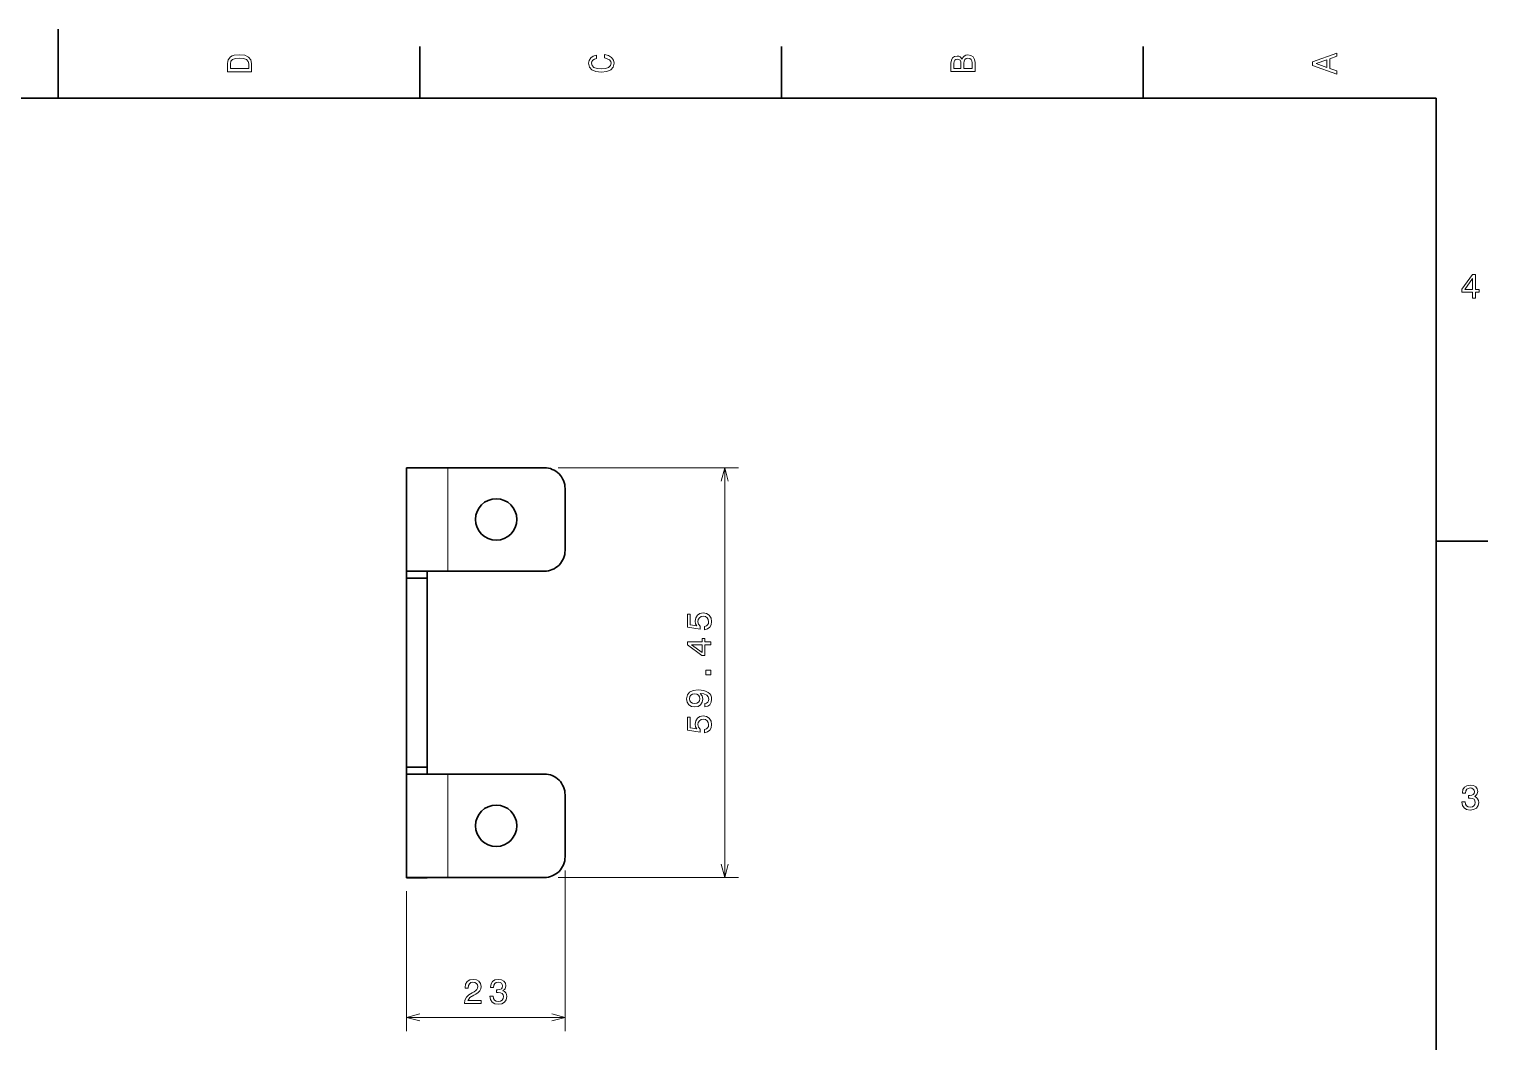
# Model space of a CAD drawing. Extents: x 0 to 420, y 0 to 297.
# Drawn here: x 205.8 to 417.5, y 150 to 297 of the extents above; entities that cross this region are included whole.
import ezdxf

# ---------------------------------------------------------------- set-up
doc = ezdxf.new("R2010")
doc.units = 0

msp = doc.modelspace()

# ---------------------------------------------------------------- linework, layer by layer
at = {"color": 7, "lineweight": 35, "ltscale": 0.25}
msp.add_line((210, 287), (210, 297), dxfattribs=at)
at = {"color": 7, "lineweight": 35, "ltscale": 0.1875}
for p, q in [((262.5, 287), (262.5, 294.5)), ((315, 287), (315, 294.5)), ((367.5, 287), (367.5, 294.5)), ((410, 222.699997), (417.5, 222.699997))]:
    msp.add_line(p, q, dxfattribs=at)
at = {"color": 7, "lineweight": 35}
for p, q in [((410, 287), (10, 287)), ((410, 10), (410, 287)), ((260.577515, 217.351166), (260.577515, 189.89859)), ((263.577515, 217.351166), (263.577515, 189.89859))]:
    msp.add_line(p, q, dxfattribs=at)
at = {"color": 7, "lineweight": 35, "ltscale": 0.375}
for p, q in [((260.577515, 218.351166), (260.577515, 233.351166)), ((260.577515, 173.89859), (260.577515, 188.89859))]:
    msp.add_line(p, q, dxfattribs=at)
at = {"color": 7, "lineweight": 35, "ltscale": 0.15}
for p, q in [((266.577515, 233.351166), (260.577515, 233.351166)), ((266.577515, 218.351166), (260.577515, 218.351166)), ((266.577515, 188.89859), (260.577515, 188.89859)), ((266.577515, 173.89859), (260.577515, 173.89859))]:
    msp.add_line(p, q, dxfattribs=at)
at = {"color": 7, "lineweight": 35, "ltscale": 0.35}
for p, q in [((280.577515, 233.351166), (266.577515, 233.351166)), ((280.577515, 218.351166), (266.577515, 218.351166)), ((280.577515, 188.89859), (266.577515, 188.89859)), ((280.577515, 173.89859), (266.577515, 173.89859))]:
    msp.add_line(p, q, dxfattribs=at)
at = {"color": 7, "lineweight": 13, "ltscale": 0.375}
for p, q in [((266.577515, 218.351166), (266.577515, 233.351166)), ((266.577515, 173.89859), (266.577515, 188.89859))]:
    msp.add_line(p, q, dxfattribs=at)
at = {"color": 7, "lineweight": 13}
for p, q in [((282.577515, 233.351166), (308.749695, 233.351166)), ((306.749695, 173.89859), (306.749695, 233.351166)), ((282.577515, 173.89859), (308.749695, 173.89859)), ((283.577515, 174.89859), (283.577515, 151.584045)), ((260.577515, 171.89859), (260.577515, 151.584045)), ((260.577515, 153.584045), (283.577515, 153.584045))]:
    msp.add_line(p, q, dxfattribs=at)
at = {"color": 7, "lineweight": 35, "ltscale": 0.225}
for p, q in [((283.577515, 230.351166), (283.577515, 221.351166)), ((283.577515, 185.89859), (283.577515, 176.89859))]:
    msp.add_line(p, q, dxfattribs=at)
at = {"color": 7, "lineweight": 35, "ltscale": 0.025}
for p, q in [((260.577515, 217.351166), (260.577515, 218.351166)), ((263.577515, 217.351166), (263.577515, 218.351166)), ((260.577515, 188.89859), (260.577515, 189.89859)), ((263.577515, 188.89859), (263.577515, 189.89859))]:
    msp.add_line(p, q, dxfattribs=at)
at = {"color": 7, "lineweight": 35, "ltscale": 0.075}
for p, q in [((263.577515, 217.351166), (260.577515, 217.351166)), ((263.577515, 189.89859), (260.577515, 189.89859)), ((260.577515, 173.851166), (263.577515, 173.851166))]:
    msp.add_line(p, q, dxfattribs=at)
at = {"color": 7, "lineweight": 35, "ltscale": 0.001186}
for p, q in [((260.577515, 173.89859), (260.577515, 173.851166)), ((263.577515, 173.89859), (263.577515, 173.851166))]:
    msp.add_line(p, q, dxfattribs=at)
at = {"color": 7, "lineweight": 13}
for points in [[(234.583206, 291.994965), (234.583206, 290.829987), (238.083206, 290.829987), (238.083206, 291.994965), (237.97226, 292.544678), (237.634354, 292.953186), (237.084641, 293.205353), (236.333206, 293.296112), (235.566635, 293.215424), (235.264038, 293.114563), (235.021973, 292.973358), (234.694153, 292.56485), (234.613464, 292.297546)], [(235.001801, 291.959656), (235.077438, 292.342957), (235.309433, 292.605194), (235.722977, 292.761536), (236.333206, 292.811951), (236.923264, 292.7565), (237.336807, 292.600159), (237.583923, 292.332855), (237.664612, 291.959656), (237.664612, 291.299011), (235.001801, 291.299011)], [(289.282074, 292.817017), (289.705688, 292.716156), (290.008301, 292.549713), (290.194885, 292.317719), (290.255402, 292.04541), (290.164642, 291.71759), (289.892303, 291.460388), (289.448486, 291.28891), (288.833221, 291.233429), (288.222992, 291.28891), (287.774139, 291.455353), (287.501801, 291.712555), (287.405975, 292.04541), (287.456421, 292.287476), (287.597626, 292.494232), (287.824585, 292.65564), (288.137268, 292.766571), (288.137268, 293.245697), (287.658142, 293.094391), (287.295044, 292.832153), (287.068085, 292.47406), (286.987396, 292.04541), (287.113495, 291.510803), (287.466492, 291.102325), (288.046478, 290.840057), (288.833221, 290.749298), (289.619965, 290.840057), (290.199951, 291.102325), (290.558014, 291.510803), (290.679047, 292.04541), (290.583221, 292.514404), (290.315918, 292.89267), (289.877167, 293.159943), (289.282074, 293.301147)], [(341.192017, 292.630402), (340.899506, 292.983429), (340.70282, 293.074219), (340.460754, 293.104462), (340.082489, 293.03891), (339.810181, 292.842224), (339.643738, 292.524506), (339.583221, 292.080688), (339.583221, 290.835022), (343.083221, 290.835022), (343.083221, 292.151306), (343.012604, 292.620331), (342.805847, 292.968292), (342.478027, 293.18515), (342.034241, 293.260803), (341.736694, 293.215424), (341.489563, 293.094391), (341.308014, 292.897705)], [(341.035675, 291.984863), (341.035675, 291.299011), (340.001801, 291.299011), (340.001801, 292.025208), (340.032074, 292.297546), (340.122833, 292.489197), (340.279175, 292.605194), (340.511169, 292.645538), (340.743164, 292.600159), (340.904541, 292.479126), (341.005402, 292.272339)], [(342.664642, 292.095825), (342.664642, 291.299011), (341.45929, 291.299011), (341.45929, 292.050446), (341.494598, 292.368164), (341.600525, 292.595093), (341.782074, 292.731262), (342.044312, 292.776672), (342.321686, 292.731262), (342.513336, 292.605194), (342.629333, 292.393372)], [(395.583221, 290.466858), (395.583221, 290.930847), (394.554413, 291.299011), (394.554413, 292.695984), (395.583221, 293.064117), (395.583221, 293.538177), (392.078186, 292.257202), (392.078186, 291.742798)], [(394.125732, 291.460388), (392.582489, 292), (394.125732, 292.539642)], [(415.277374, 257.966766), (415.731262, 257.966766), (415.731262, 258.834198), (416.23056, 258.834198), (416.23056, 259.237671), (415.731262, 259.237671), (415.731262, 261.391113), (415.272339, 261.391113), (413.739197, 259.278015), (413.739197, 258.834198), (415.277374, 258.834198)], [(414.162842, 259.237671), (415.277374, 260.806091), (415.277374, 259.237671)], [(303.836853, 209.846222), (304.250397, 209.957153), (304.573181, 210.204285), (304.774902, 210.567413), (304.850525, 211.031372), (304.759766, 211.540741), (304.512634, 211.939148), (304.119263, 212.191315), (303.61496, 212.28714), (303.145935, 212.201416), (302.777771, 211.95932), (302.540741, 211.581085), (302.455017, 211.091888), (302.515533, 210.713654), (302.681946, 210.421143), (301.738892, 210.562347), (301.738892, 212.09549), (301.325317, 212.09549), (301.325317, 210.224457), (303.181213, 209.947083), (303.181213, 210.350525), (302.944214, 210.643036), (302.858459, 211.016235), (302.91394, 211.33902), (303.075317, 211.586121), (303.322449, 211.742462), (303.640167, 211.797943), (303.957886, 211.742462), (304.205017, 211.581085), (304.361359, 211.333984), (304.416809, 211.016235), (304.381531, 210.748962), (304.265533, 210.542175), (304.083984, 210.3909), (303.836853, 210.315247)], [(304.749695, 207.638306), (304.749695, 208.092194), (303.882263, 208.092194), (303.882263, 208.591461), (303.47879, 208.591461), (303.47879, 208.092194), (301.325317, 208.092194), (301.325317, 207.63324), (303.438446, 206.100098), (303.882263, 206.100098), (303.882263, 207.638306)], [(303.47879, 206.523743), (301.910339, 207.638306), (303.47879, 207.638306)], [(304.749695, 203.276917), (304.749695, 203.97287), (303.99823, 203.97287), (303.99823, 203.276917)], [(303.882263, 198.678497), (304.28064, 198.75415), (304.588318, 198.971008), (304.779938, 199.313934), (304.850525, 199.767822), (304.815247, 200.065369), (304.724457, 200.332672), (304.568115, 200.559631), (304.346222, 200.751251), (304.068848, 200.902557), (303.725891, 201.013519), (303.33252, 201.079071), (302.878662, 201.104279), (302.167542, 201.018555), (301.648102, 200.771423), (301.335419, 200.378052), (301.224457, 199.83844), (301.315247, 199.344208), (301.557312, 198.971008), (301.930511, 198.728912), (302.399536, 198.648224), (302.883667, 198.728912), (303.251831, 198.965973), (303.483826, 199.31897), (303.559479, 199.767822), (303.463654, 200.241882), (303.171143, 200.599976), (303.730957, 200.519287), (304.129364, 200.35788), (304.366394, 200.110779), (304.442047, 199.772888), (304.406738, 199.51062), (304.295776, 199.31897), (304.119263, 199.192902), (303.882263, 199.142456)], [(302.39447, 199.137421), (302.081818, 199.187866), (301.834717, 199.329071), (301.678345, 199.550964), (301.622864, 199.83844), (301.678345, 200.135986), (301.834717, 200.362946), (302.076782, 200.50415), (302.389465, 200.559631), (302.707153, 200.50415), (302.944214, 200.362946), (303.090454, 200.130951), (303.140869, 199.823303), (303.090454, 199.545929), (302.944214, 199.329071), (302.712219, 199.187866)], [(303.836853, 194.90213), (304.250397, 195.013062), (304.573181, 195.260193), (304.774902, 195.623322), (304.850525, 196.08728), (304.759766, 196.596649), (304.512634, 196.995056), (304.119263, 197.247223), (303.61496, 197.343048), (303.145935, 197.257324), (302.777771, 197.015228), (302.540741, 196.636993), (302.455017, 196.147797), (302.515533, 195.769562), (302.681946, 195.477051), (301.738892, 195.618256), (301.738892, 197.151398), (301.325317, 197.151398), (301.325317, 195.280365), (303.181213, 195.002991), (303.181213, 195.406433), (302.944214, 195.698944), (302.858459, 196.072144), (302.91394, 196.394928), (303.075317, 196.642029), (303.322449, 196.79837), (303.640167, 196.853851), (303.957886, 196.79837), (304.205017, 196.636993), (304.361359, 196.389893), (304.416809, 196.072144), (304.381531, 195.804871), (304.265533, 195.598083), (304.083984, 195.446808), (303.836853, 195.371155)], [(413.729126, 184.866226), (413.729126, 184.830917), (413.809814, 184.346771), (414.046844, 183.983658), (414.420044, 183.751663), (414.914276, 183.665939), (415.438782, 183.751663), (415.832153, 183.973572), (416.08429, 184.326599), (416.175079, 184.780487), (416.134735, 185.078033), (416.023773, 185.320114), (415.842224, 185.506714), (415.600159, 185.642883), (415.927948, 185.915222), (416.043945, 186.348938), (415.968292, 186.74231), (415.751434, 187.039856), (415.398407, 187.226456), (414.914276, 187.292023), (414.460388, 187.211319), (414.112396, 186.989426), (413.885468, 186.636398), (413.809814, 186.167374), (413.809814, 186.13208), (414.258636, 186.13208), (414.299011, 186.454834), (414.430115, 186.686829), (414.641937, 186.828033), (414.939484, 186.878479), (415.201721, 186.83812), (415.393372, 186.732224), (415.509369, 186.560745), (415.554749, 186.328766), (415.509369, 186.081635), (415.388336, 185.915222), (415.176514, 185.814346), (414.889069, 185.784088), (414.692383, 185.789139), (414.692383, 185.390717), (414.939484, 185.400803), (415.257202, 185.355423), (415.494232, 185.234375), (415.635468, 185.037689), (415.685883, 184.780487), (415.630402, 184.487976), (415.484161, 184.271118), (415.252167, 184.134949), (414.944519, 184.089569), (414.626801, 184.139999), (414.394806, 184.29129), (414.248566, 184.533371), (414.193085, 184.866226)], [(268.978943, 155.584045), (271.384552, 155.584045), (271.384552, 156.017761), (269.483276, 156.017761), (269.589172, 156.254791), (269.770721, 156.451477), (270.330505, 156.80954), (270.628082, 156.960846), (270.960938, 157.177704), (271.197968, 157.429871), (271.334137, 157.727417), (271.384552, 158.065308), (271.298828, 158.488922), (271.061798, 158.821777), (270.698669, 159.0336), (270.229675, 159.109253), (269.745514, 159.023529), (269.37735, 158.786499), (269.14032, 158.408234), (269.059631, 157.908966), (269.059631, 157.838348), (269.518555, 157.838348), (269.518555, 157.878693), (269.563965, 158.221649), (269.700134, 158.473816), (269.916992, 158.635193), (270.204437, 158.690674), (270.496948, 158.640228), (270.713806, 158.51416), (270.855011, 158.317474), (270.905457, 158.070343), (270.870148, 157.838348), (270.774323, 157.641663), (270.612946, 157.470215), (270.391052, 157.318909), (270.093506, 157.157532), (269.599243, 156.844849), (269.251282, 156.511993), (269.044495, 156.108521), (268.978943, 155.599182)], [(272.674622, 156.683472), (272.674622, 156.648163), (272.75531, 156.164001), (272.99234, 155.800903), (273.36554, 155.568909), (273.859772, 155.483185), (274.384277, 155.568909), (274.777649, 155.790802), (275.029785, 156.143829), (275.120575, 156.597717), (275.080231, 156.895264), (274.969299, 157.13736), (274.78772, 157.323944), (274.545654, 157.460114), (274.873474, 157.732452), (274.989441, 158.166168), (274.913818, 158.55954), (274.69696, 158.857086), (274.343933, 159.043701), (273.859772, 159.109253), (273.405884, 159.028564), (273.057892, 158.806671), (272.830963, 158.453644), (272.75531, 157.984619), (272.75531, 157.94931), (273.204163, 157.94931), (273.244507, 158.272064), (273.37561, 158.504059), (273.587433, 158.645264), (273.884979, 158.695709), (274.147247, 158.655365), (274.338867, 158.549469), (274.454865, 158.377991), (274.500275, 158.145996), (274.454865, 157.898865), (274.333832, 157.732452), (274.122009, 157.631592), (273.834564, 157.601318), (273.637878, 157.606384), (273.637878, 157.207947), (273.884979, 157.218048), (274.202698, 157.172668), (274.439758, 157.051605), (274.580963, 156.854919), (274.631378, 156.597717), (274.575928, 156.305206), (274.429657, 156.088348), (274.197662, 155.952179), (273.890045, 155.906799), (273.572327, 155.957245), (273.340332, 156.108521), (273.194061, 156.350616), (273.138611, 156.683472)]]:
    msp.add_lwpolyline(points, close=True, dxfattribs=at)
for points in [[(307.267334, 231.419312), (306.749695, 233.351166), (306.232056, 231.419312)], [(306.232056, 175.830444), (306.749695, 173.89859), (307.267334, 175.830444)], [(262.509338, 154.101685), (260.577515, 153.584045), (262.509338, 153.066406)], [(281.64566, 153.066406), (283.577515, 153.584045), (281.64566, 154.101685)]]:
    msp.add_lwpolyline(points, dxfattribs=at)
at = {"color": 7, "lineweight": 35}
for centre in [(273.577515, 225.851166), (273.577515, 181.39859)]:
    msp.add_circle(centre, 3, dxfattribs=at)
for centre, start, end in [((280.577515, 230.351166), 0, 90.000003), ((280.577515, 221.351166), 269.999997, 360), ((280.577515, 185.89859), 0, 90.000003), ((280.577515, 176.89859), 269.999997, 360)]:
    msp.add_arc(centre, 3, start, end, dxfattribs=at)

doc.saveas('drawing.dxf')
